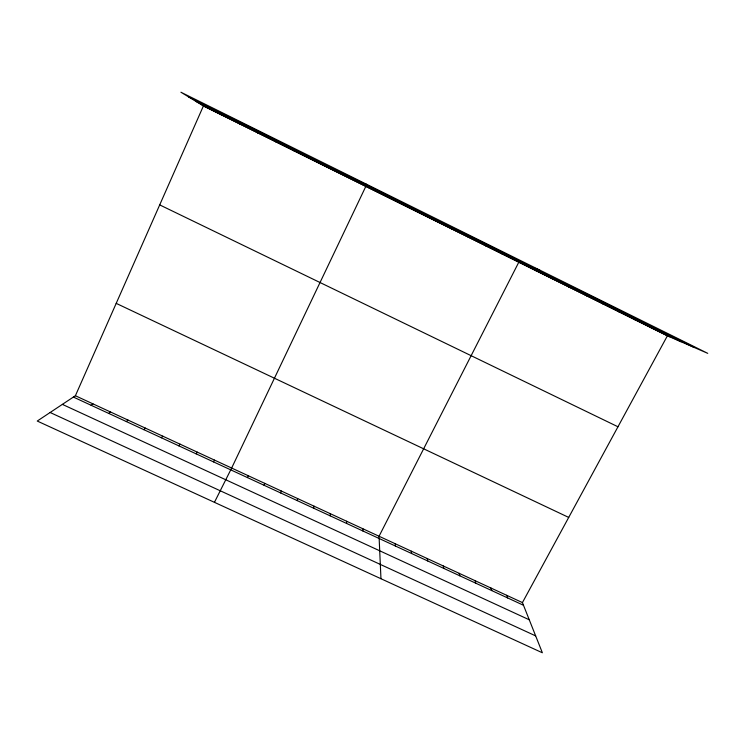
<?xml version="1.0" encoding="UTF-8"?>
<svg xmlns="http://www.w3.org/2000/svg" width="745" height="745" viewBox="0 0 745 745"><rect width="100%" height="100%" fill="white"/><g stroke="black" fill="none" stroke-linecap="round" stroke-linejoin="round"><path stroke-width="1.12" d="M362.871 530.971L362.88 528.764M346.537 523.418L346.649 521.249M366.056 183.987L365.823 186.418L231.648 468.037L214.439 502.335M330.147 515.838L330.38 513.724M313.71 508.23L314.045 506.162M297.218 500.603L297.674 498.591M280.679 492.957L281.247 490.983M264.084 485.274L264.764 483.356M247.433 477.582L248.234 475.71M75.394 395.735L522.431 602.593L542.369 652.778L37.25 421.046L75.394 395.735L203.413 105.958L180.914 92.222L707.75 353.353L667.39 335.818L203.413 105.958M522.431 602.593L667.39 335.818M213.48 461.872L214.513 460.103M196.168 453.863L197.323 452.15M178.791 445.836L180.067 444.169M161.367 437.771L162.764 436.16M143.878 429.688L145.405 428.124M126.343 421.568L127.982 420.068M108.742 413.428L110.511 411.985M91.086 405.261L92.976 403.865M434.363 220.371L434.875 220.492M451.368 228.799L451.992 228.976M468.307 237.189L469.052 237.422M485.191 245.552L486.057 245.85M502.018 253.896L503.005 254.25M539.725 270.072L518.799 262.203L379.056 536.242L380.965 578.725M535.525 270.491L536.745 270.966M552.194 278.751L553.535 279.282M568.808 286.974L570.26 287.57M585.365 295.188L586.939 295.83M601.876 303.364L603.562 304.062M618.331 311.512L620.138 312.276M634.74 319.642L636.649 320.462M651.093 327.744L653.114 328.61M50.12 412.497L535.664 635.895M73.373 397.066L523.493 605.266M62.366 404.377L529.267 619.793M116.201 303.364L568.714 517.43M159.7 204.894L617.968 426.773M188.541 96.878L694.116 347.431M195.767 101.292L681.163 341.797M202.23 105.241L669.522 336.74M220.66 114.367L221.712 115.019M239.024 123.465L239.937 124.052M257.332 132.535L258.105 133.057M275.566 141.569L276.209 142.025M293.744 150.574L294.256 150.965M506.702 595.311L507.652 597.937M490.908 588.001L491.765 590.589M475.077 580.681L475.822 583.214M459.199 573.333L459.842 575.82M443.266 565.958L443.806 568.398M427.285 558.564L427.714 560.966M411.259 551.151L411.575 553.498M395.185 543.71L395.39 546.011"/></g></svg>
